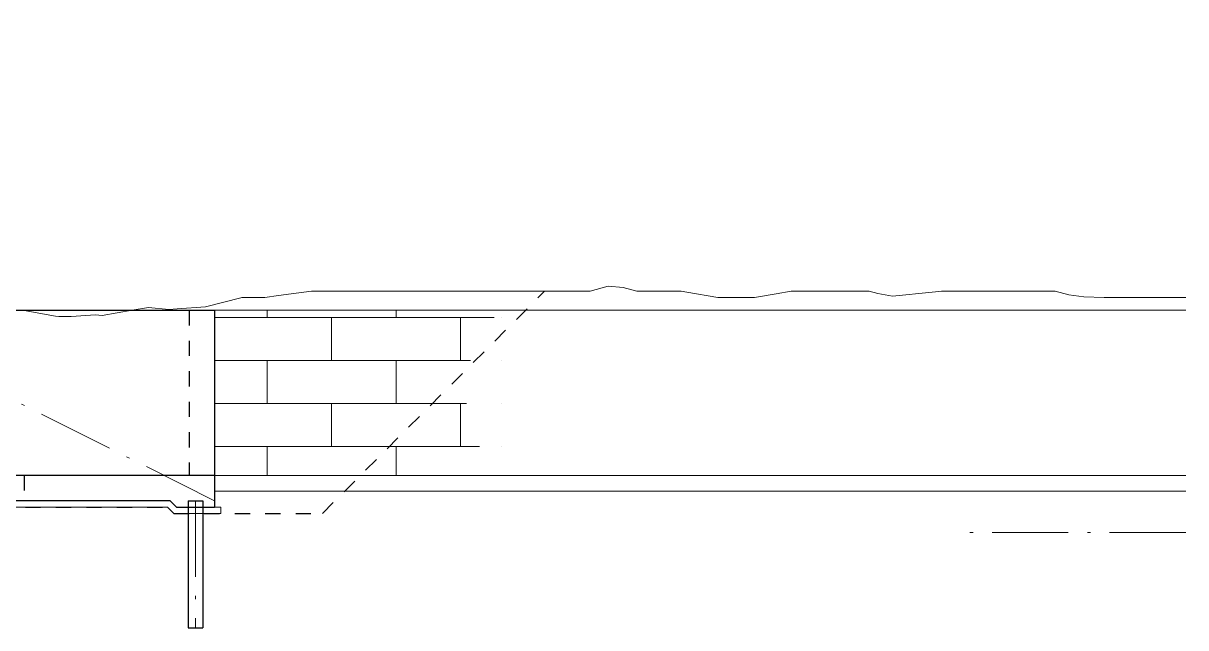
# Model space of a CAD drawing. Header units: millimetres. Extents: x -2078669 to -1085629, y -5987148 to 310365.
# Drawn here: x -1131417 to -1085629, y -4348648 to -4324850 of the extents above; entities that cross this region are included whole.
import ezdxf

# ---------------------------------------------------------------- set-up
doc = ezdxf.new("R2010")
doc.units = ezdxf.units.MM
doc.header["$LTSCALE"] = 500
doc.linetypes.add('SXF_一点短鎖線', pattern=[9.25, 6, -1.5, 0.25, -1.5])
doc.linetypes.add('SXF_跳び破線', pattern=[12, 6, -6])
for name, color, linetype, lineweight in [('D-BGD', 7, 'Continuous', 13), ('D-BMK', 2, 'SXF_一点短鎖線', 13), ('D-BYP-STR4', 6, 'Continuous', 25), ('D-BYP-STR6', 2, 'SXF_一点短鎖線', 13), ('D-BYP-STR7', 2, 'Continuous', 13), ('D-STR', 1, 'Continuous', 25), ('D-STR-STR8', 1, 'Continuous', 25), ('D-STR-STRC', 7, 'Continuous', 13)]:
    doc.layers.add(name, color=color, linetype=linetype, lineweight=lineweight)

msp = doc.modelspace()

# ---------------------------------------------------------------- hatches: boundary and pattern name
at = {"layer": 'D-STR-STRC', "ltscale": 0.01}
h = msp.add_hatch(dxfattribs=at)
h.set_pattern_fill('AR-BRSTD', color=256, scale=25, angle=180)
h.set_pattern_definition([(180, (-1703471.2, -3760628), (-2e-13, -1693.545), []), (270, (-1703471.2, -3760628), (2540, -1693.545), [1693.545, -1693.545])])
edge = h.paths.add_edge_path()
edge.add_line((-1123881.5, -4342647.8), (-1112590.9, -4342647.8))
edge.add_arc((-1109490.3, -4339397.8), 4491.8, 133.65213, 226.34787, ccw=False)
edge.add_line((-1112590.9, -4336147.8), (-1123881.5, -4336147.8))
edge.add_line((-1123881.5, -4336147.8), (-1123881.5, -4342647.8))

# ---------------------------------------------------------------- linework, layer by layer
at = {"layer": 'D-BGD', "linetype": 'Continuous', "lineweight": 13}
msp.add_lwpolyline([(-1085629.4, -4335647.8), (-1086195.3, -4335647.8), (-1086757.4, -4335647.8), (-1087725.6, -4335647.8), (-1088199.2, -4335647.8), (-1088839.5, -4335647.8), (-1089641, -4335618.2), (-1090233.9, -4335545), (-1090772.9, -4335397.8), (-1092230.4, -4335397.8), (-1092524.6, -4335397.8), (-1092604, -4335397.8), (-1092742.2, -4335397.8), (-1093966.4, -4335397.8), (-1094435.1, -4335397.8), (-1095250.5, -4335397.8), (-1095350.6, -4335407.7), (-1095621.4, -4335434.7), (-1097181.7, -4335590.2), (-1097758.7, -4335490.2), (-1098097.2, -4335397.8), (-1098291.8, -4335397.8), (-1099012.7, -4335397.8), (-1099733.5, -4335397.8), (-1100267, -4335397.8), (-1101175.3, -4335397.8), (-1101759.3, -4335499), (-1102617.1, -4335647.8), (-1102775.3, -4335647.8), (-1103590.4, -4335647.8), (-1104058.9, -4335647.8), (-1105283.6, -4335435.4), (-1105500.7, -4335397.8), (-1106337, -4335397.8), (-1106942.5, -4335397.8), (-1107252.5, -4335397.8), (-1107791.8, -4335250.5), (-1108384.3, -4335206.8), (-1109083.6, -4335397.8), (-1109826.1, -4335397.8), (-1110300.1, -4335397.8), (-1110914.7, -4335397.8), (-1112576.2, -4335397.8), (-1112709.7, -4335397.8), (-1112745.7, -4335397.8), (-1112808.4, -4335397.8), (-1114151.5, -4335397.8), (-1115316.7, -4335397.8), (-1115593.3, -4335397.8), (-1115967.2, -4335397.8), (-1117035.1, -4335397.8), (-1117323.4, -4335397.8), (-1117825, -4335397.8), (-1119154.4, -4335397.8), (-1119918.6, -4335397.8), (-1120070, -4335397.8), (-1121360.4, -4335574), (-1121901, -4335647.8), (-1122802.2, -4335647.8), (-1122841.5, -4335661.4), (-1124244, -4336008), (-1125349.8, -4336089.5), (-1125685.8, -4336114.3), (-1126478.7, -4336035.2), (-1127127.6, -4336147.8), (-1128309.8, -4336352.7), (-1128569.4, -4336326.9), (-1129531.1, -4336397.8), (-1130011.2, -4336397.8), (-1130140.8, -4336375.3), (-1130366.4, -4336336.2), (-1131453, -4336147.8)], dxfattribs=at)
at = {"layer": 'D-BMK', "linetype": 'SXF_一点短鎖線'}
for p, q in [((-1124631.5, -4343647.8), (-1124631.5, -4348647.8)), ((-1085629.4, -4344898.1), (-1094821.6, -4344898.1))]:
    msp.add_line(p, q, dxfattribs=at)
at = {"layer": 'D-BYP-STR4'}
for p, q in [((-1124919, -4343647.8), (-1124919, -4348647.8)), ((-1124919, -4343647.8), (-1124344, -4343647.8)), ((-1124344, -4343647.8), (-1124344, -4348647.8)), ((-1124919, -4348647.8), (-1124344, -4348647.8))]:
    msp.add_line(p, q, dxfattribs=at)
at = {"layer": 'D-BYP-STR6', "linetype": 'SXF_一点短鎖線'}
msp.add_lwpolyline([(-1123881.5, -4343647.8), (-1143376.5, -4333900.3), (-1161476.5, -4324850.3), (-1178976.5, -4324850.3), (-1243902.2, -4342397.8)], dxfattribs=at)
at = {"layer": 'D-BYP-STR7'}
for p, q in [((-1125735, -4343897.8), (-1138381.5, -4343897.8)), ((-1125735, -4343897.8), (-1125485, -4344147.8)), ((-1125485, -4344147.8), (-1123631.5, -4344147.8)), ((-1123881.5, -4343897.8), (-1123631.5, -4343897.8)), ((-1123631.5, -4343897.8), (-1123631.5, -4344147.8))]:
    msp.add_line(p, q, dxfattribs=at)
at = {"layer": 'D-STR'}
for p, q in [((-1138881.5, -4336147.8), (-1123881.5, -4336147.8)), ((-1123881.5, -4336147.8), (-1123881.5, -4343897.8)), ((-1123881.5, -4342647.8), (-1140631.5, -4342647.8)), ((-1125631.5, -4343647.8), (-1138381.5, -4343647.8)), ((-1125631.5, -4343647.8), (-1125381.5, -4343897.8)), ((-1125381.5, -4343897.8), (-1123881.5, -4343897.8))]:
    msp.add_line(p, q, dxfattribs=at)
at = {"layer": 'D-STR', "linetype": 'SXF_跳び破線', "ltscale": 0.2}
for p, q in [((-1124881.5, -4336147.8), (-1124881.5, -4342647.8)), ((-1131381.5, -4342647.8), (-1131381.5, -4343647.8))]:
    msp.add_line(p, q, dxfattribs=at)
at = {"layer": 'D-STR-STR8', "linetype": 'SXF_跳び破線', "ltscale": 0.2}
msp.add_lwpolyline([(-1136131.5, -4343897.8), (-1125735, -4343897.8), (-1125485, -4344147.8), (-1119631.5, -4344147.8), (-1110881.5, -4335397.8)], dxfattribs=at)
at = {"layer": 'D-STR-STRC', "ltscale": 0.01}
for p, q in [((-1123881.5, -4336147.8), (-1085629.4, -4336147.8)), ((-1123881.5, -4342647.8), (-1085629.4, -4342647.8)), ((-1123881.5, -4343272.8), (-1085629.4, -4343272.8))]:
    msp.add_line(p, q, dxfattribs=at)

doc.saveas('drawing.dxf')
